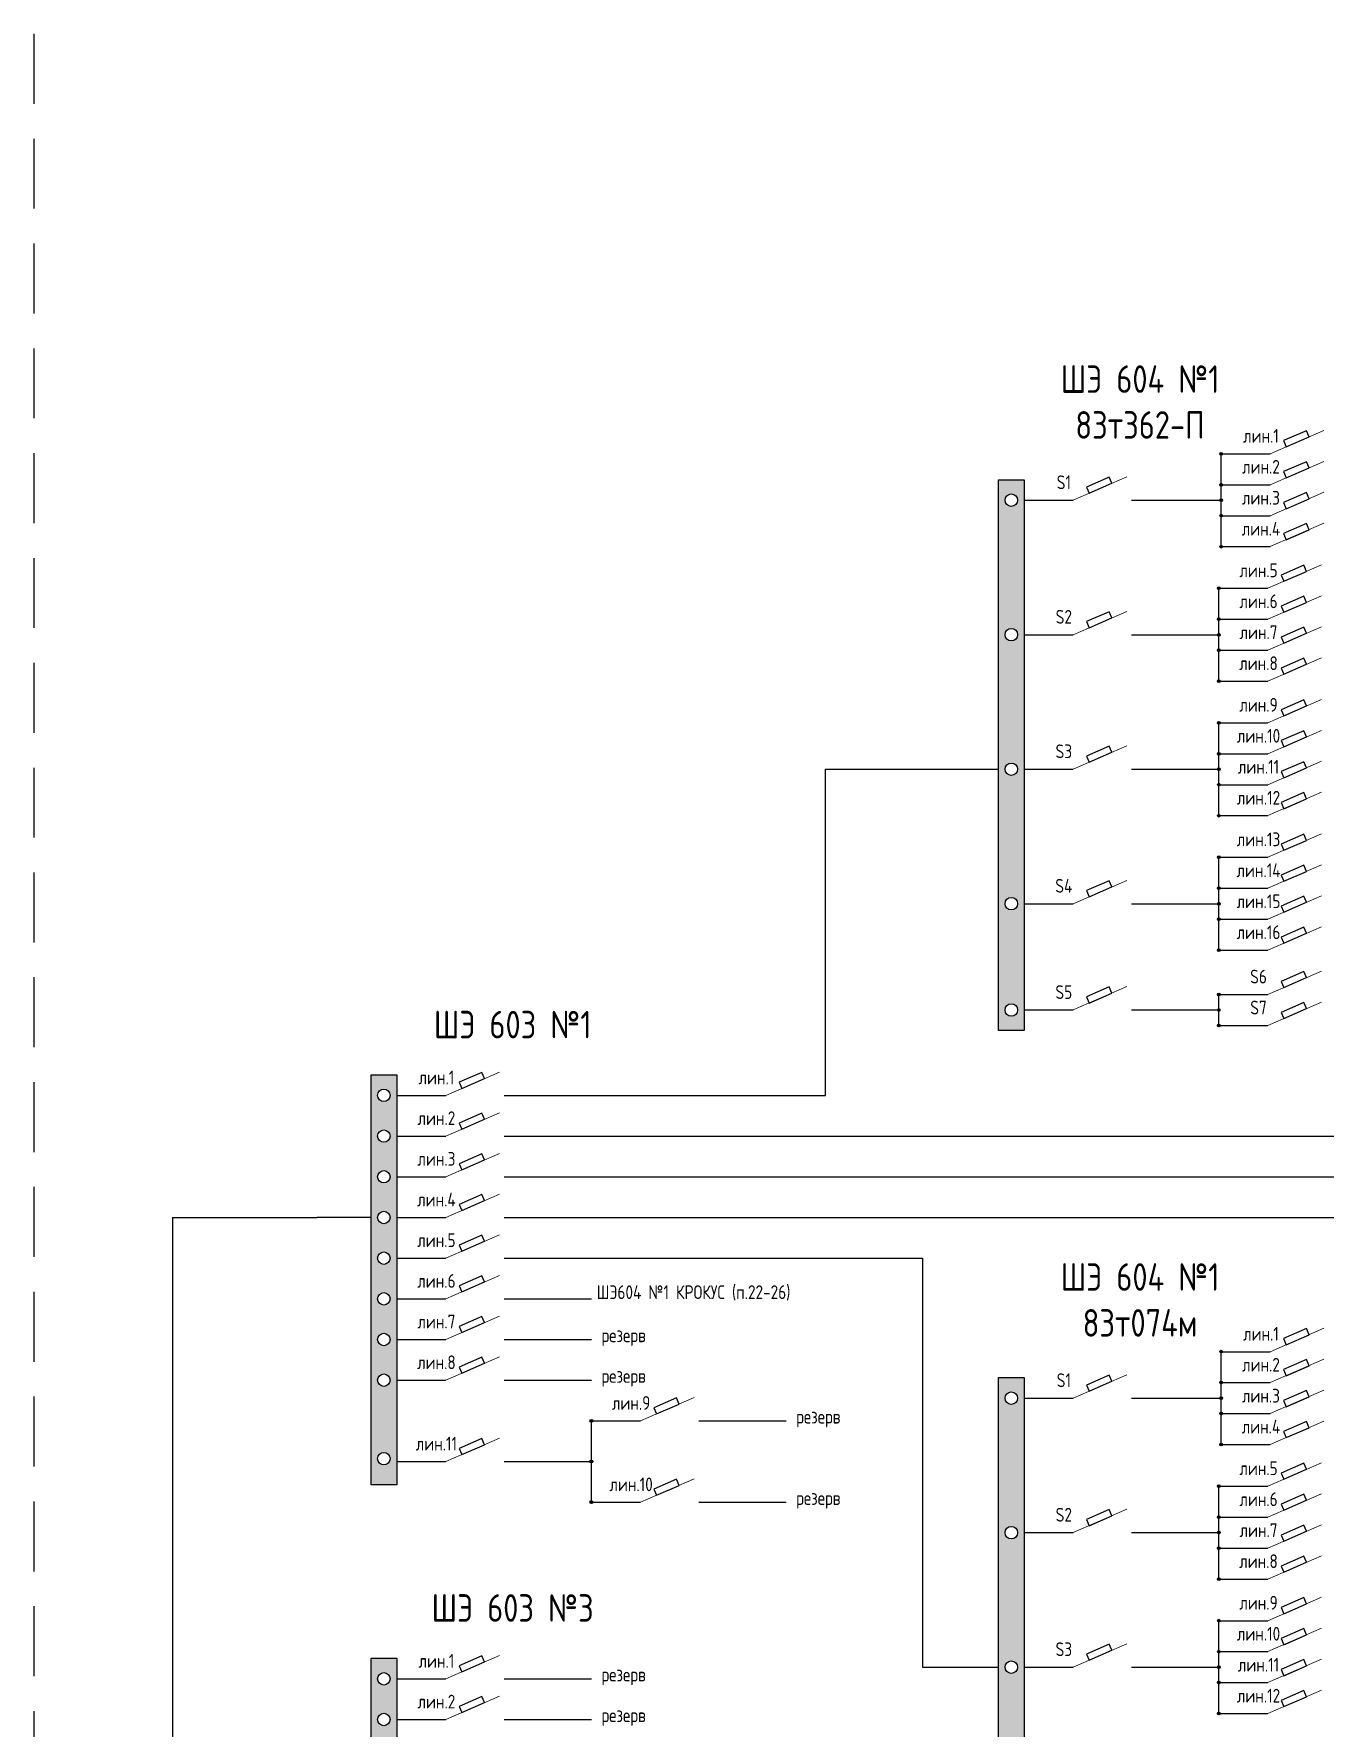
# Model space of a CAD drawing. Header units: millimetres. Extents: x 469 to 1373, y 421 to 976.
# Drawn here: x 521.3 to 568.3, y 718.9 to 780.4 of the extents above; entities that cross this region are included whole.
import ezdxf

# ---------------------------------------------------------------- set-up
doc = ezdxf.new("R2010")
doc.units = ezdxf.units.MM
doc.header["$LTSCALE"] = 0.1
doc.linetypes.add('DASHEDX2', pattern=[38.1, 25.4, -12.7])

msp = doc.modelspace()

# ---------------------------------------------------------------- hatches: boundary and pattern name
h = msp.add_hatch(color=256)
h.paths.add_polyline_path([(564.528, 765.189), (564.477, 765.189), (564.477, 765.139, 0.414214)], flags=17)
h.paths.add_polyline_path([(564.427, 765.189, 0.414214), (564.477, 765.139), (564.477, 765.189), (564.528, 765.189, 1)])
h = msp.add_hatch(color=256)
h.paths.add_polyline_path([(557.31, 764.246), (556.379, 764.246), (556.379, 744.227), (557.31, 744.227)])
h.paths.add_polyline_path([(556.618, 753.723, -1), (557.071, 753.723, -1)], flags=16)
h.paths.add_polyline_path([(557.071, 748.835, -1), (556.618, 748.835, -1)], flags=16)
h.paths.add_polyline_path([(556.618, 758.612, -1), (557.071, 758.612, -1)], flags=16)
h.paths.add_polyline_path([(557.071, 744.972, -1), (556.618, 744.972, -1)], flags=16)
h.paths.add_polyline_path([(556.618, 763.501, -1), (557.071, 763.501, -1)], flags=16)
h = msp.add_hatch(color=256)
h.paths.add_polyline_path([(564.528, 764.064), (564.477, 764.064), (564.477, 764.013, 0.414214)], flags=17)
h.paths.add_polyline_path([(564.427, 764.064, 0.414214), (564.477, 764.013), (564.477, 764.064), (564.528, 764.064, 1)])
h = msp.add_hatch(color=256)
h.paths.add_polyline_path([(564.528, 763.501), (564.477, 763.501), (564.477, 763.45, 0.414214)], flags=17)
h.paths.add_polyline_path([(564.427, 763.501, 0.414214), (564.477, 763.45), (564.477, 763.501), (564.528, 763.501, 1)])
h = msp.add_hatch(color=256)
h.paths.add_polyline_path([(564.528, 762.938), (564.477, 762.938), (564.477, 762.888, 0.414214)], flags=17)
h.paths.add_polyline_path([(564.427, 762.938, 0.414214), (564.477, 762.888), (564.477, 762.938), (564.528, 762.938, 1)])
h = msp.add_hatch(color=256)
h.paths.add_polyline_path([(564.528, 761.812), (564.477, 761.812), (564.477, 761.762, 0.414214)], flags=17)
h.paths.add_polyline_path([(564.427, 761.812, 0.414214), (564.477, 761.762), (564.477, 761.812), (564.528, 761.812, 1)])
h = msp.add_hatch(color=256)
h.paths.add_polyline_path([(564.439, 760.3), (564.389, 760.3), (564.389, 760.25, 0.414214)], flags=17)
h.paths.add_polyline_path([(564.338, 760.3, 0.414214), (564.389, 760.25), (564.389, 760.3), (564.439, 760.3, 1)])
h = msp.add_hatch(color=256)
h.paths.add_polyline_path([(564.439, 759.175), (564.389, 759.175), (564.389, 759.125, 0.414214)], flags=17)
h.paths.add_polyline_path([(564.338, 759.175, 0.414214), (564.389, 759.125), (564.389, 759.175), (564.439, 759.175, 1)])
h = msp.add_hatch(color=256)
h.paths.add_polyline_path([(564.439, 758.612), (564.389, 758.612), (564.389, 758.562, 0.414214)], flags=17)
h.paths.add_polyline_path([(564.338, 758.612, 0.414214), (564.389, 758.562), (564.389, 758.612), (564.439, 758.612, 1)])
h = msp.add_hatch(color=256)
h.paths.add_polyline_path([(564.439, 758.049), (564.389, 758.049), (564.389, 757.999, 0.414214)], flags=17)
h.paths.add_polyline_path([(564.338, 758.049, 0.414214), (564.389, 757.999), (564.389, 758.049), (564.439, 758.049, 1)])
h = msp.add_hatch(color=256)
h.paths.add_polyline_path([(564.439, 756.924), (564.389, 756.924), (564.389, 756.873, 0.414214)], flags=17)
h.paths.add_polyline_path([(564.338, 756.924, 0.414214), (564.389, 756.873), (564.389, 756.924), (564.439, 756.924, 1)])
h = msp.add_hatch(color=256)
h.paths.add_polyline_path([(564.439, 755.412), (564.389, 755.412), (564.389, 755.361, 0.414214)], flags=17)
h.paths.add_polyline_path([(564.338, 755.412, 0.414214), (564.389, 755.361), (564.389, 755.412), (564.439, 755.412, 1)])
h = msp.add_hatch(color=256)
h.paths.add_polyline_path([(564.439, 754.286), (564.389, 754.286), (564.389, 754.236, 0.414214)], flags=17)
h.paths.add_polyline_path([(564.338, 754.286, 0.414214), (564.389, 754.236), (564.389, 754.286), (564.439, 754.286, 1)])
h = msp.add_hatch(color=256)
h.paths.add_polyline_path([(564.439, 753.723), (564.389, 753.723), (564.389, 753.673, 0.414214)], flags=17)
h.paths.add_polyline_path([(564.338, 753.723, 0.414214), (564.389, 753.673), (564.389, 753.723), (564.439, 753.723, 1)])
h = msp.add_hatch(color=256)
h.paths.add_polyline_path([(564.439, 753.161), (564.389, 753.161), (564.389, 753.11, 0.414214)], flags=17)
h.paths.add_polyline_path([(564.338, 753.161, 0.414214), (564.389, 753.11), (564.389, 753.161), (564.439, 753.161, 1)])
h = msp.add_hatch(color=256)
h.paths.add_polyline_path([(564.439, 752.035), (564.389, 752.035), (564.389, 751.985, 0.414214)], flags=17)
h.paths.add_polyline_path([(564.338, 752.035, 0.414214), (564.389, 751.985), (564.389, 752.035), (564.439, 752.035, 1)])
h = msp.add_hatch(color=256)
h.paths.add_polyline_path([(564.439, 750.523), (564.389, 750.523), (564.389, 750.473, 0.414214)], flags=17)
h.paths.add_polyline_path([(564.338, 750.523, 0.414214), (564.389, 750.473), (564.389, 750.523), (564.439, 750.523, 1)])
h = msp.add_hatch(color=256)
h.paths.add_polyline_path([(564.439, 749.397), (564.389, 749.397), (564.389, 749.347, 0.414214)], flags=17)
h.paths.add_polyline_path([(564.338, 749.397, 0.414214), (564.389, 749.347), (564.389, 749.397), (564.439, 749.397, 1)])
h = msp.add_hatch(color=256)
h.paths.add_polyline_path([(564.439, 748.835), (564.389, 748.835), (564.389, 748.784, 0.414214)], flags=17)
h.paths.add_polyline_path([(564.338, 748.835, 0.414214), (564.389, 748.784), (564.389, 748.835), (564.439, 748.835, 1)])
h = msp.add_hatch(color=256)
h.paths.add_polyline_path([(564.439, 748.272), (564.389, 748.272), (564.389, 748.222, 0.414214)], flags=17)
h.paths.add_polyline_path([(564.338, 748.272, 0.414214), (564.389, 748.222), (564.389, 748.272), (564.439, 748.272, 1)])
h = msp.add_hatch(color=256)
h.paths.add_polyline_path([(564.439, 747.146), (564.389, 747.146), (564.389, 747.096, 0.414214)], flags=17)
h.paths.add_polyline_path([(564.338, 747.146, 0.414214), (564.389, 747.096), (564.389, 747.146), (564.439, 747.146, 1)])
h = msp.add_hatch(color=256)
h.paths.add_polyline_path([(564.439, 745.535), (564.389, 745.535), (564.389, 745.485, 0.414214)], flags=17)
h.paths.add_polyline_path([(564.338, 745.535, 0.414214), (564.389, 745.485), (564.389, 745.535), (564.439, 745.535, 1)])
h = msp.add_hatch(color=256)
h.paths.add_polyline_path([(564.439, 744.972), (564.389, 744.972), (564.389, 744.922, 0.414214)], flags=17)
h.paths.add_polyline_path([(564.338, 744.972, 0.414214), (564.389, 744.922), (564.389, 744.972), (564.439, 744.972, 1)])
h = msp.add_hatch(color=256)
h.paths.add_polyline_path([(564.439, 744.409), (564.389, 744.409), (564.389, 744.359, 0.414214)], flags=17)
h.paths.add_polyline_path([(564.338, 744.409, 0.414214), (564.389, 744.359), (564.389, 744.409), (564.439, 744.409, 1)])
h = msp.add_hatch(color=256)
h.paths.add_polyline_path([(534.498, 742.613), (533.567, 742.613), (533.567, 727.713), (534.498, 727.713)])
h.paths.add_polyline_path([(534.259, 732.995, -1), (533.806, 732.995, -1)], flags=16)
h.paths.add_polyline_path([(533.806, 734.474, -1), (534.259, 734.474, -1)], flags=16)
h.paths.add_polyline_path([(534.259, 731.516, -1), (533.806, 731.516, -1)], flags=16)
h.paths.add_polyline_path([(533.806, 735.953, -1), (534.259, 735.953, -1)], flags=16)
h.paths.add_polyline_path([(533.806, 737.431, -1), (534.259, 737.431, -1)], flags=16)
h.paths.add_polyline_path([(534.259, 728.664, -1), (533.806, 728.664, -1)], flags=16)
h.paths.add_polyline_path([(533.806, 738.91, -1), (534.259, 738.91, -1)], flags=16)
h.paths.add_polyline_path([(533.806, 740.389, -1), (534.259, 740.389, -1)], flags=16)
h.paths.add_polyline_path([(533.806, 741.868, -1), (534.259, 741.868, -1)], flags=16)
h = msp.add_hatch(color=256)
h.paths.add_polyline_path([(564.528, 732.553), (564.477, 732.553), (564.477, 732.503, 0.414214)], flags=17)
h.paths.add_polyline_path([(564.427, 732.553, 0.414214), (564.477, 732.503), (564.477, 732.553), (564.528, 732.553, 1)])
h = msp.add_hatch(color=256)
h.paths.add_polyline_path([(557.31, 731.61), (556.379, 731.61), (556.379, 711.591), (557.31, 711.591)])
h.paths.add_polyline_path([(556.618, 721.088, -1), (557.071, 721.088, -1)], flags=16)
h.paths.add_polyline_path([(557.071, 716.199, -1), (556.618, 716.199, -1)], flags=16)
h.paths.add_polyline_path([(556.618, 725.976, -1), (557.071, 725.976, -1)], flags=16)
h.paths.add_polyline_path([(557.071, 712.336, -1), (556.618, 712.336, -1)], flags=16)
h.paths.add_polyline_path([(556.618, 730.865, -1), (557.071, 730.865, -1)], flags=16)
h = msp.add_hatch(color=256)
h.paths.add_polyline_path([(564.528, 731.428), (564.477, 731.428), (564.477, 731.378, 0.414214)], flags=17)
h.paths.add_polyline_path([(564.427, 731.428, 0.414214), (564.477, 731.378), (564.477, 731.428), (564.528, 731.428, 1)])
h = msp.add_hatch(color=256)
h.paths.add_polyline_path([(564.528, 730.865), (564.477, 730.865), (564.477, 730.815, 0.414214)], flags=17)
h.paths.add_polyline_path([(564.427, 730.865, 0.414214), (564.477, 730.815), (564.477, 730.865), (564.528, 730.865, 1)])
h = msp.add_hatch(color=256)
h.paths.add_polyline_path([(564.528, 730.302), (564.477, 730.302), (564.477, 730.252, 0.414214)], flags=17)
h.paths.add_polyline_path([(564.427, 730.302, 0.414214), (564.477, 730.252), (564.477, 730.302), (564.528, 730.302, 1)])
h = msp.add_hatch(color=256)
h.paths.add_polyline_path([(541.627, 730.038), (541.577, 730.038), (541.577, 729.987, 0.414214)], flags=17)
h.paths.add_polyline_path([(541.526, 730.038, 0.414214), (541.577, 729.987), (541.577, 730.038), (541.627, 730.038, 1)])
h = msp.add_hatch(color=256)
h.paths.add_polyline_path([(564.528, 729.177), (564.477, 729.177), (564.477, 729.126, 0.414214)], flags=17)
h.paths.add_polyline_path([(564.427, 729.177, 0.414214), (564.477, 729.126), (564.477, 729.177), (564.528, 729.177, 1)])
h = msp.add_hatch(color=256)
h.paths.add_polyline_path([(541.627, 728.559), (541.577, 728.559), (541.577, 728.509, 0.414214)], flags=17)
h.paths.add_polyline_path([(541.526, 728.559, 0.414214), (541.577, 728.509), (541.577, 728.559), (541.627, 728.559, 1)])
h = msp.add_hatch(color=256)
h.paths.add_polyline_path([(564.439, 727.665), (564.389, 727.665), (564.389, 727.614, 0.414214)], flags=17)
h.paths.add_polyline_path([(564.338, 727.665, 0.414214), (564.389, 727.614), (564.389, 727.665), (564.439, 727.665, 1)])
h = msp.add_hatch(color=256)
h.paths.add_polyline_path([(541.627, 727.08), (541.577, 727.08), (541.577, 727.03, 0.414214)], flags=17)
h.paths.add_polyline_path([(541.526, 727.08, 0.414214), (541.577, 727.03), (541.577, 727.08), (541.627, 727.08, 1)])
h = msp.add_hatch(color=256)
h.paths.add_polyline_path([(564.439, 726.539), (564.389, 726.539), (564.389, 726.489, 0.414214)], flags=17)
h.paths.add_polyline_path([(564.338, 726.539, 0.414214), (564.389, 726.489), (564.389, 726.539), (564.439, 726.539, 1)])
h = msp.add_hatch(color=256)
h.paths.add_polyline_path([(564.439, 725.976), (564.389, 725.976), (564.389, 725.926, 0.414214)], flags=17)
h.paths.add_polyline_path([(564.338, 725.976, 0.414214), (564.389, 725.926), (564.389, 725.976), (564.439, 725.976, 1)])
h = msp.add_hatch(color=256)
h.paths.add_polyline_path([(564.439, 725.414), (564.389, 725.414), (564.389, 725.363, 0.414214)], flags=17)
h.paths.add_polyline_path([(564.338, 725.414, 0.414214), (564.389, 725.363), (564.389, 725.414), (564.439, 725.414, 1)])
h = msp.add_hatch(color=256)
h.paths.add_polyline_path([(564.439, 724.288), (564.389, 724.288), (564.389, 724.238, 0.414214)], flags=17)
h.paths.add_polyline_path([(564.338, 724.288, 0.414214), (564.389, 724.238), (564.389, 724.288), (564.439, 724.288, 1)])
h = msp.add_hatch(color=256)
h.paths.add_polyline_path([(564.439, 722.776), (564.389, 722.776), (564.389, 722.726, 0.414214)], flags=17)
h.paths.add_polyline_path([(564.338, 722.776, 0.414214), (564.389, 722.726), (564.389, 722.776), (564.439, 722.776, 1)])
h = msp.add_hatch(color=256)
h.paths.add_polyline_path([(564.439, 721.65), (564.389, 721.65), (564.389, 721.6, 0.414214)], flags=17)
h.paths.add_polyline_path([(564.338, 721.65, 0.414214), (564.389, 721.6), (564.389, 721.65), (564.439, 721.65, 1)])
h = msp.add_hatch(color=256)
h.paths.add_polyline_path([(534.498, 721.409), (533.567, 721.409), (533.567, 706.508), (534.498, 706.508)])
h.paths.add_polyline_path([(534.259, 711.791, -1), (533.806, 711.791, -1)], flags=16)
h.paths.add_polyline_path([(533.806, 713.269, -1), (534.259, 713.269, -1)], flags=16)
h.paths.add_polyline_path([(534.259, 710.312, -1), (533.806, 710.312, -1)], flags=16)
h.paths.add_polyline_path([(533.806, 714.748, -1), (534.259, 714.748, -1)], flags=16)
h.paths.add_polyline_path([(533.806, 716.227, -1), (534.259, 716.227, -1)], flags=16)
h.paths.add_polyline_path([(534.259, 707.459, -1), (533.806, 707.459, -1)], flags=16)
h.paths.add_polyline_path([(533.806, 717.706, -1), (534.259, 717.706, -1)], flags=16)
h.paths.add_polyline_path([(533.806, 719.185, -1), (534.259, 719.185, -1)], flags=16)
h.paths.add_polyline_path([(533.806, 720.663, -1), (534.259, 720.663, -1)], flags=16)
h = msp.add_hatch(color=256)
h.paths.add_polyline_path([(564.439, 721.088), (564.389, 721.088), (564.389, 721.037, 0.414214)], flags=17)
h.paths.add_polyline_path([(564.338, 721.088, 0.414214), (564.389, 721.037), (564.389, 721.088), (564.439, 721.088, 1)])
h = msp.add_hatch(color=256)
h.paths.add_polyline_path([(564.439, 720.525), (564.389, 720.525), (564.389, 720.475, 0.414214)], flags=17)
h.paths.add_polyline_path([(564.338, 720.525, 0.414214), (564.389, 720.475), (564.389, 720.525), (564.439, 720.525, 1)])
h = msp.add_hatch(color=256)
h.paths.add_polyline_path([(564.439, 719.399), (564.389, 719.399), (564.389, 719.349, 0.414214)], flags=17)
h.paths.add_polyline_path([(564.338, 719.399, 0.414214), (564.389, 719.349), (564.389, 719.399), (564.439, 719.399, 1)])

# ---------------------------------------------------------------- linework, layer by layer
at = {"linetype": 'DASHEDX2'}
msp.add_line((521.307, 780.449), (521.307, 590.136), dxfattribs=at)
at = {"lineweight": 15}
for p, q in [((566.262, 765.189), (568.211, 766.038)), ((566.262, 764.064), (568.211, 764.913)), ((559.094, 763.501), (561.044, 764.35)), ((566.262, 762.938), (568.211, 763.787)), ((566.262, 761.812), (568.211, 762.662)), ((566.173, 760.3), (568.122, 761.15)), ((566.173, 759.175), (568.122, 760.024)), ((559.094, 758.612), (561.044, 759.461)), ((566.173, 758.049), (568.122, 758.898)), ((566.173, 756.924), (568.122, 757.773)), ((566.173, 755.412), (568.122, 756.261)), ((566.173, 754.286), (568.122, 755.135)), ((559.094, 753.723), (561.044, 754.572)), ((566.173, 753.161), (568.122, 754.01)), ((566.173, 752.035), (568.122, 752.884)), ((566.173, 750.523), (568.122, 751.372)), ((566.173, 749.397), (568.122, 750.247)), ((559.094, 748.835), (561.044, 749.684)), ((566.173, 748.272), (568.122, 749.121)), ((566.173, 747.146), (568.122, 747.995)), ((566.173, 745.535), (568.122, 746.384)), ((559.094, 744.972), (561.044, 745.821)), ((566.173, 744.409), (568.122, 745.258)), ((536.282, 741.868), (538.231, 742.717)), ((536.282, 740.389), (538.231, 741.238)), ((536.282, 738.91), (538.231, 739.759)), ((536.282, 737.431), (538.231, 738.281)), ((536.282, 735.953), (538.231, 736.802)), ((536.282, 734.474), (538.231, 735.323)), ((536.282, 732.995), (538.231, 733.844)), ((566.262, 732.553), (568.211, 733.403)), ((536.282, 731.516), (538.231, 732.366)), ((566.262, 731.428), (568.211, 732.277)), ((559.094, 730.865), (561.044, 731.714)), ((566.262, 730.302), (568.211, 731.151)), ((543.361, 730.038), (545.31, 730.887)), ((566.262, 729.177), (568.211, 730.026)), ((536.282, 728.559), (538.231, 729.408)), ((566.173, 727.665), (568.122, 728.514)), ((543.361, 727.08), (545.31, 727.929)), ((566.173, 726.539), (568.122, 727.388)), ((559.094, 725.976), (561.044, 726.826)), ((566.173, 725.414), (568.122, 726.263)), ((566.173, 724.288), (568.122, 725.137)), ((566.173, 722.776), (568.122, 723.625)), ((566.173, 721.65), (568.122, 722.5)), ((559.094, 721.088), (561.044, 721.937)), ((536.282, 720.663), (538.231, 721.512)), ((566.173, 720.525), (568.122, 721.374)), ((536.282, 719.185), (538.231, 720.034)), ((566.173, 719.399), (568.122, 720.248))]:
    msp.add_line(p, q, dxfattribs=at)
for p, q in [((564.477, 765.189), (566.262, 765.189)), ((564.477, 761.812), (564.477, 765.189)), ((564.477, 764.064), (566.262, 764.064)), ((557.31, 763.501), (559.094, 763.501)), ((561.22, 763.501), (564.477, 763.501)), ((564.477, 762.938), (566.262, 762.938)), ((564.477, 761.812), (566.262, 761.812)), ((564.389, 760.3), (566.173, 760.3)), ((564.389, 756.924), (564.389, 760.3)), ((564.389, 759.175), (566.173, 759.175)), ((557.31, 758.612), (559.094, 758.612)), ((561.22, 758.612), (564.389, 758.612)), ((564.389, 758.049), (566.173, 758.049)), ((564.389, 756.924), (566.173, 756.924)), ((564.389, 755.412), (566.173, 755.412)), ((564.389, 752.035), (564.389, 755.412)), ((550.088, 741.868), (550.088, 753.723)), ((550.088, 753.723), (556.379, 753.723)), ((557.31, 753.723), (559.094, 753.723)), ((561.22, 753.723), (564.389, 753.723)), ((564.389, 754.286), (566.173, 754.286)), ((564.389, 753.161), (566.173, 753.161)), ((564.389, 752.035), (566.173, 752.035)), ((564.389, 750.523), (566.173, 750.523)), ((564.389, 747.146), (564.389, 750.523)), ((557.31, 748.835), (559.094, 748.835)), ((561.22, 748.835), (564.389, 748.835)), ((564.389, 749.397), (566.173, 749.397)), ((564.389, 748.272), (566.173, 748.272)), ((564.389, 747.146), (566.173, 747.146)), ((564.389, 745.535), (566.173, 745.535)), ((564.389, 744.409), (564.389, 745.535)), ((557.31, 744.972), (559.094, 744.972)), ((561.22, 744.972), (564.389, 744.972)), ((564.389, 744.409), (566.173, 744.409)), ((534.498, 741.868), (536.282, 741.868)), ((538.408, 741.868), (541.577, 741.868)), ((541.577, 741.868), (550.088, 741.868)), ((534.498, 740.389), (536.282, 740.389)), ((538.408, 740.389), (541.577, 740.389)), ((541.577, 740.389), (580.77, 740.389)), ((534.498, 738.91), (536.282, 738.91)), ((538.408, 738.91), (541.577, 738.91)), ((541.577, 738.91), (584.765, 738.91)), ((526.345, 737.431), (531.603, 737.431)), ((526.345, 737.431), (526.345, 703.51)), ((533.567, 737.431), (531.603, 737.431)), ((534.498, 737.431), (536.282, 737.431)), ((538.408, 737.431), (541.577, 737.431)), ((541.577, 737.431), (580.353, 737.431)), ((534.498, 735.953), (536.282, 735.953)), ((538.408, 735.953), (541.577, 735.953)), ((541.577, 735.953), (553.616, 735.953)), ((553.616, 735.953), (553.616, 721.088)), ((534.498, 734.474), (536.282, 734.474)), ((538.408, 734.474), (541.577, 734.474)), ((534.498, 732.995), (536.282, 732.995)), ((538.408, 732.995), (541.577, 732.995)), ((564.477, 732.553), (566.262, 732.553)), ((564.477, 729.177), (564.477, 732.553)), ((534.498, 731.516), (536.282, 731.516)), ((538.408, 731.516), (541.577, 731.516)), ((564.477, 731.428), (566.262, 731.428)), ((557.31, 730.865), (559.094, 730.865)), ((561.22, 730.865), (564.477, 730.865)), ((541.577, 730.038), (543.361, 730.038)), ((541.577, 727.08), (541.577, 730.038)), ((545.487, 730.038), (548.656, 730.038)), ((564.477, 730.302), (566.262, 730.302)), ((564.477, 729.177), (566.262, 729.177)), ((534.498, 728.559), (536.282, 728.559)), ((538.408, 728.559), (541.577, 728.559)), ((564.389, 727.665), (566.173, 727.665)), ((564.389, 724.288), (564.389, 727.665)), ((541.577, 727.08), (543.361, 727.08)), ((545.487, 727.08), (548.656, 727.08)), ((564.389, 726.539), (566.173, 726.539)), ((557.31, 725.976), (559.094, 725.976)), ((561.22, 725.976), (564.389, 725.976)), ((564.389, 725.414), (566.173, 725.414)), ((564.389, 724.288), (566.173, 724.288)), ((564.389, 722.776), (566.173, 722.776)), ((564.389, 719.399), (564.389, 722.776)), ((553.616, 721.088), (556.379, 721.088)), ((557.31, 721.088), (559.094, 721.088)), ((561.22, 721.088), (564.389, 721.088)), ((564.389, 721.65), (566.173, 721.65)), ((534.498, 720.663), (536.282, 720.663)), ((538.408, 720.663), (541.577, 720.663)), ((564.389, 720.525), (566.173, 720.525)), ((564.389, 719.399), (566.173, 719.399)), ((534.498, 719.185), (536.282, 719.185)), ((538.408, 719.185), (541.577, 719.185))]:
    msp.add_line(p, q)
for points in [[(566.841, 765.441), (567.67, 765.803), (567.573, 766.026), (566.744, 765.665)], [(566.841, 764.316), (567.67, 764.677), (567.573, 764.9), (566.744, 764.539)], [(556.379, 764.246), (557.31, 764.246), (557.31, 744.227), (556.379, 744.227)], [(559.673, 763.753), (560.503, 764.114), (560.405, 764.337), (559.576, 763.976)], [(566.841, 763.19), (567.67, 763.551), (567.573, 763.775), (566.744, 763.413)], [(566.841, 762.065), (567.67, 762.426), (567.573, 762.649), (566.744, 762.288)], [(566.752, 760.553), (567.581, 760.914), (567.484, 761.137), (566.655, 760.776)], [(566.752, 759.427), (567.581, 759.788), (567.484, 760.012), (566.655, 759.65)], [(559.673, 758.864), (560.503, 759.225), (560.405, 759.449), (559.576, 759.087)], [(566.752, 758.301), (567.581, 758.663), (567.484, 758.886), (566.655, 758.525)], [(566.752, 757.176), (567.581, 757.537), (567.484, 757.76), (566.655, 757.399)], [(566.752, 755.664), (567.581, 756.025), (567.484, 756.248), (566.655, 755.887)], [(566.752, 754.538), (567.581, 754.9), (567.484, 755.123), (566.655, 754.762)], [(559.673, 753.975), (560.503, 754.337), (560.405, 754.56), (559.576, 754.199)], [(566.752, 753.413), (567.581, 753.774), (567.484, 753.997), (566.655, 753.636)], [(566.752, 752.287), (567.581, 752.648), (567.484, 752.872), (566.655, 752.51)], [(566.752, 750.775), (567.581, 751.136), (567.484, 751.36), (566.655, 750.998)], [(566.752, 749.65), (567.581, 750.011), (567.484, 750.234), (566.655, 749.873)], [(559.673, 749.087), (560.503, 749.448), (560.405, 749.671), (559.576, 749.31)], [(566.752, 748.524), (567.581, 748.885), (567.484, 749.109), (566.655, 748.747)], [(566.752, 747.398), (567.581, 747.76), (567.484, 747.983), (566.655, 747.622)], [(566.752, 745.787), (567.581, 746.148), (567.484, 746.372), (566.655, 746.01)], [(559.673, 745.224), (560.503, 745.586), (560.405, 745.809), (559.576, 745.447)], [(566.752, 744.661), (567.581, 745.023), (567.484, 745.246), (566.655, 744.885)], [(536.861, 742.12), (537.69, 742.481), (537.593, 742.704), (536.764, 742.343)], [(533.567, 742.613), (534.498, 742.613), (534.498, 727.713), (533.567, 727.713)], [(536.861, 740.641), (537.69, 741.002), (537.593, 741.226), (536.764, 740.864)], [(536.861, 739.162), (537.69, 739.524), (537.593, 739.747), (536.764, 739.386)], [(536.861, 737.684), (537.69, 738.045), (537.593, 738.268), (536.764, 737.907)], [(536.861, 736.205), (537.69, 736.566), (537.593, 736.789), (536.764, 736.428)], [(536.861, 734.726), (537.69, 735.087), (537.593, 735.311), (536.764, 734.949)], [(536.861, 733.247), (537.69, 733.609), (537.593, 733.832), (536.764, 733.471)], [(566.841, 732.806), (567.67, 733.167), (567.573, 733.39), (566.744, 733.029)], [(536.861, 731.769), (537.69, 732.13), (537.593, 732.353), (536.764, 731.992)], [(566.841, 731.68), (567.67, 732.041), (567.573, 732.265), (566.744, 731.903)], [(556.379, 731.61), (557.31, 731.61), (557.31, 711.591), (556.379, 711.591)], [(559.673, 731.117), (560.503, 731.479), (560.405, 731.702), (559.576, 731.341)], [(566.841, 730.554), (567.67, 730.916), (567.573, 731.139), (566.744, 730.778)], [(543.94, 730.29), (544.769, 730.651), (544.672, 730.874), (543.843, 730.513)], [(566.841, 729.429), (567.67, 729.79), (567.573, 730.013), (566.744, 729.652)], [(536.861, 728.811), (537.69, 729.172), (537.593, 729.396), (536.764, 729.034)], [(566.752, 727.917), (567.581, 728.278), (567.484, 728.501), (566.655, 728.14)], [(543.94, 727.332), (544.769, 727.694), (544.672, 727.917), (543.843, 727.556)], [(566.752, 726.791), (567.581, 727.153), (567.484, 727.376), (566.655, 727.015)], [(559.673, 726.229), (560.503, 726.59), (560.405, 726.813), (559.576, 726.452)], [(566.752, 725.666), (567.581, 726.027), (567.484, 726.25), (566.655, 725.889)], [(566.752, 724.54), (567.581, 724.901), (567.484, 725.125), (566.655, 724.763)], [(566.752, 723.028), (567.581, 723.389), (567.484, 723.613), (566.655, 723.251)], [(566.752, 721.903), (567.581, 722.264), (567.484, 722.487), (566.655, 722.126)], [(559.673, 721.34), (560.503, 721.701), (560.405, 721.924), (559.576, 721.563)], [(533.567, 721.409), (534.498, 721.409), (534.498, 706.508), (533.567, 706.508)], [(536.861, 720.915), (537.69, 721.277), (537.593, 721.5), (536.764, 721.139)], [(566.752, 720.777), (567.581, 721.138), (567.484, 721.362), (566.655, 721)], [(536.861, 719.437), (537.69, 719.798), (537.593, 720.021), (536.764, 719.66)], [(566.752, 719.651), (567.581, 720.013), (567.484, 720.236), (566.655, 719.875)]]:
    msp.add_lwpolyline(points, close=True)
for centre, radius in [((564.477, 765.189), 0.0503), ((556.844, 763.501), 0.226), ((564.477, 764.064), 0.0503), ((564.477, 763.501), 0.0503), ((564.477, 762.938), 0.0503), ((564.477, 761.812), 0.0503), ((564.389, 760.3), 0.0503), ((556.844, 758.612), 0.226), ((564.389, 759.175), 0.0503), ((564.389, 758.612), 0.0503), ((564.389, 758.049), 0.0503), ((564.389, 756.924), 0.0503), ((564.389, 755.412), 0.0503), ((564.389, 754.286), 0.0503), ((556.844, 753.723), 0.226), ((564.389, 753.723), 0.0503), ((564.389, 753.161), 0.0503), ((564.389, 752.035), 0.0503), ((564.389, 750.523), 0.0503), ((564.389, 749.397), 0.0503), ((556.844, 748.835), 0.226), ((564.389, 748.835), 0.0503), ((564.389, 748.272), 0.0503), ((564.389, 747.146), 0.0503), ((556.844, 744.972), 0.226), ((564.389, 745.535), 0.0503), ((564.389, 744.972), 0.0503), ((564.389, 744.409), 0.0503), ((534.032, 741.868), 0.226), ((534.032, 740.389), 0.226), ((534.032, 738.91), 0.226), ((534.032, 737.431), 0.226), ((534.032, 735.953), 0.226), ((534.032, 734.474), 0.226), ((534.032, 732.995), 0.226), ((564.477, 732.553), 0.0503), ((534.032, 731.516), 0.226), ((556.844, 730.865), 0.226), ((564.477, 731.428), 0.0503), ((564.477, 730.865), 0.0503), ((564.477, 730.302), 0.0503), ((541.577, 730.038), 0.0503), ((564.477, 729.177), 0.0503), ((534.032, 728.664), 0.226), ((541.577, 728.559), 0.0503), ((564.389, 727.665), 0.0503), ((541.577, 727.08), 0.0503), ((556.844, 725.976), 0.226), ((564.389, 726.539), 0.0503), ((564.389, 725.976), 0.0503), ((564.389, 725.414), 0.0503), ((564.389, 724.288), 0.0503), ((564.389, 722.776), 0.0503), ((564.389, 721.65), 0.0503), ((556.844, 721.088), 0.226), ((564.389, 721.088), 0.0503), ((534.032, 720.663), 0.226), ((564.389, 720.525), 0.0503), ((534.032, 719.185), 0.226), ((564.389, 719.399), 0.0503)]:
    msp.add_circle(centre, radius)

# ---------------------------------------------------------------- texts
for s, insert, char_height, width, attachment_point in [('{\\fGOST|b0|i0|c204|p34;ШЭ 604 №1\\P83т362-П}', (561.525, 767.069), 1, 9.68531, 5), ('{\\fGOST|b0|i0|c204|p34;лин.1}', (565.923, 765.84), 0.5, 8.14451, 5), ('{\\fGOST|b0|i0|c204|p34;лин.2}', (565.923, 764.715), 0.5, 8.14451, 5), ('{\\fGOST|b0|i0|c204|p34;S1}', (558.755, 764.152), 0.5, 8.14451, 5), ('{\\fGOST|b0|i0|c204|p34;лин.3}', (565.923, 763.589), 0.5, 8.14451, 5), ('{\\fGOST|b0|i0|c204|p34;лин.4}', (565.923, 762.463), 0.5, 8.14451, 5), ('{\\fGOST|b0|i0|c204|p34;лин.5}', (565.834, 760.951), 0.5, 8.14451, 5), ('{\\fGOST|b0|i0|c204|p34;лин.6}', (565.834, 759.826), 0.5, 8.14451, 5), ('{\\fGOST|b0|i0|c204|p34;S2}', (558.755, 759.263), 0.5, 8.14451, 5), ('{\\fGOST|b0|i0|c204|p34;лин.7}', (565.834, 758.7), 0.5, 8.14451, 5), ('{\\fGOST|b0|i0|c204|p34;лин.8}', (565.834, 757.575), 0.5, 8.14451, 5), ('{\\fGOST|b0|i0|c204|p34;лин.9}', (565.834, 756.063), 0.5, 8.14451, 5), ('{\\fGOST|b0|i0|c204|p34;лин.10}', (565.834, 754.937), 0.5, 8.14451, 5), ('{\\fGOST|b0|i0|c204|p34;S3}', (558.755, 754.374), 0.5, 8.14451, 5), ('{\\fGOST|b0|i0|c204|p34;лин.11}', (565.834, 753.812), 0.5, 8.14451, 5), ('{\\fGOST|b0|i0|c204|p34;лин.12}', (565.834, 752.686), 0.5, 8.14451, 5), ('{\\fGOST|b0|i0|c204|p34;лин.13}', (565.834, 751.174), 0.5, 8.14451, 5), ('{\\fGOST|b0|i0|c204|p34;лин.14}', (565.834, 750.048), 0.5, 8.14451, 5), ('{\\fGOST|b0|i0|c204|p34;S4}', (558.755, 749.486), 0.5, 8.14451, 5), ('{\\fGOST|b0|i0|c204|p34;лин.15}', (565.834, 748.923), 0.5, 8.14451, 5), ('{\\fGOST|b0|i0|c204|p34;лин.16}', (565.834, 747.797), 0.5, 8.14451, 5), ('{\\fGOST|b0|i0|c0|p34;S6}', (565.834, 746.186), 0.5, 8.14451, 5), ('{\\fGOST|b0|i0|c204|p34;S5}', (558.755, 745.623), 0.5, 8.14451, 5), ('{\\fGOST|b0|i0|c0|p34;S7}', (565.834, 745.06), 0.5, 8.14451, 5), ('{\\fGOST|b0|i0|c204|p34;ШЭ 603 №1}', (538.713, 744.441), 1, 9.68531, 5), ('{\\fGOST|b0|i0|c204|p34;лин.1}', (535.943, 742.519), 0.5, 8.14451, 5), ('{\\fGOST|b0|i0|c204|p34;лин.2}', (535.943, 741.04), 0.5, 8.14451, 5), ('{\\fGOST|b0|i0|c204|p34;лин.3}', (535.943, 739.561), 0.5, 8.14451, 5), ('{\\fGOST|b0|i0|c204|p34;лин.4}', (535.943, 738.082), 0.5, 8.14451, 5), ('{\\fGOST|b0|i0|c204|p34;лин.5}', (535.943, 736.604), 0.5, 8.14451, 5), ('{\\fGOST|b0|i0|c204|p34;лин.6}', (535.943, 735.125), 0.5, 8.14451, 5), ('{\\fGOST|b0|i0|c204|p34;ШЭ 604 №1\\P83т074м}', (561.525, 734.433), 1, 9.68531, 5), ('{\\fGOST|b0|i0|c204|p34;ШЭ604 №1 КРОКУС (п.22-26)}', (541.769, 734.691), 0.5, 8.14451, 4), ('{\\fGOST|b0|i0|c204|p34;лин.7}', (535.943, 733.646), 0.5, 8.14451, 5), ('{\\fGOST|b0|i0|c204|p34;лин.1}', (565.923, 733.204), 0.5, 8.14451, 5), ('{\\fGOST|b0|i0|c204|p34;резерв}', (542.749, 733.081), 0.5, 8.14451, 5), ('{\\fGOST|b0|i0|c204|p34;лин.8}', (535.943, 732.167), 0.5, 8.14451, 5), ('{\\fGOST|b0|i0|c204|p34;лин.2}', (565.923, 732.079), 0.5, 8.14451, 5), ('{\\fGOST|b0|i0|c204|p34;резерв}', (542.749, 731.603), 0.5, 8.14451, 5), ('{\\fGOST|b0|i0|c204|p34;S1}', (558.755, 731.516), 0.5, 8.14451, 5), ('{\\fGOST|b0|i0|c204|p34;лин.9}', (543.022, 730.689), 0.5, 8.14451, 5), ('{\\fGOST|b0|i0|c204|p34;лин.3}', (565.923, 730.953), 0.5, 8.14451, 5), ('{\\fGOST|b0|i0|c204|p34;резерв}', (549.828, 730.124), 0.5, 8.14451, 5), ('{\\fGOST|b0|i0|c204|p34;лин.4}', (565.923, 729.828), 0.5, 8.14451, 5), ('{\\fGOST|b0|i0|c204|p34;лин.11}', (535.943, 729.21), 0.5, 8.14451, 5), ('{\\fGOST|b0|i0|c204|p34;лин.5}', (565.834, 728.316), 0.5, 8.14451, 5), ('{\\fGOST|b0|i0|c204|p34;лин.10}', (543.022, 727.731), 0.5, 8.14451, 5), ('{\\fGOST|b0|i0|c204|p34;резерв}', (549.828, 727.166), 0.5, 8.14451, 5), ('{\\fGOST|b0|i0|c204|p34;лин.6}', (565.834, 727.19), 0.5, 8.14451, 5), ('{\\fGOST|b0|i0|c204|p34;S2}', (558.755, 726.627), 0.5, 8.14451, 5), ('{\\fGOST|b0|i0|c204|p34;лин.7}', (565.834, 726.065), 0.5, 8.14451, 5), ('{\\fGOST|b0|i0|c204|p34;лин.8}', (565.834, 724.939), 0.5, 8.14451, 5), ('{\\fGOST|b0|i0|c204|p34;ШЭ 603 №3}', (538.713, 723.237), 1, 9.68531, 5), ('{\\fGOST|b0|i0|c204|p34;лин.9}', (565.834, 723.427), 0.5, 8.14451, 5), ('{\\fGOST|b0|i0|c204|p34;лин.10}', (565.834, 722.301), 0.5, 8.14451, 5), ('{\\fGOST|b0|i0|c204|p34;S3}', (558.755, 721.739), 0.5, 8.14451, 5), ('{\\fGOST|b0|i0|c204|p34;лин.1}', (535.943, 721.314), 0.5, 8.14451, 5), ('{\\fGOST|b0|i0|c204|p34;лин.11}', (565.834, 721.176), 0.5, 8.14451, 5), ('{\\fGOST|b0|i0|c204|p34;резерв}', (542.749, 720.749), 0.5, 8.14451, 5), ('{\\fGOST|b0|i0|c204|p34;лин.2}', (535.943, 719.836), 0.5, 8.14451, 5), ('{\\fGOST|b0|i0|c204|p34;лин.12}', (565.834, 720.05), 0.5, 8.14451, 5), ('{\\fGOST|b0|i0|c204|p34;резерв}', (542.749, 719.271), 0.5, 8.14451, 5)]:
    msp.add_mtext(s, dxfattribs=dict(insert=insert, char_height=char_height, width=width, attachment_point=attachment_point))

doc.saveas('drawing.dxf')
